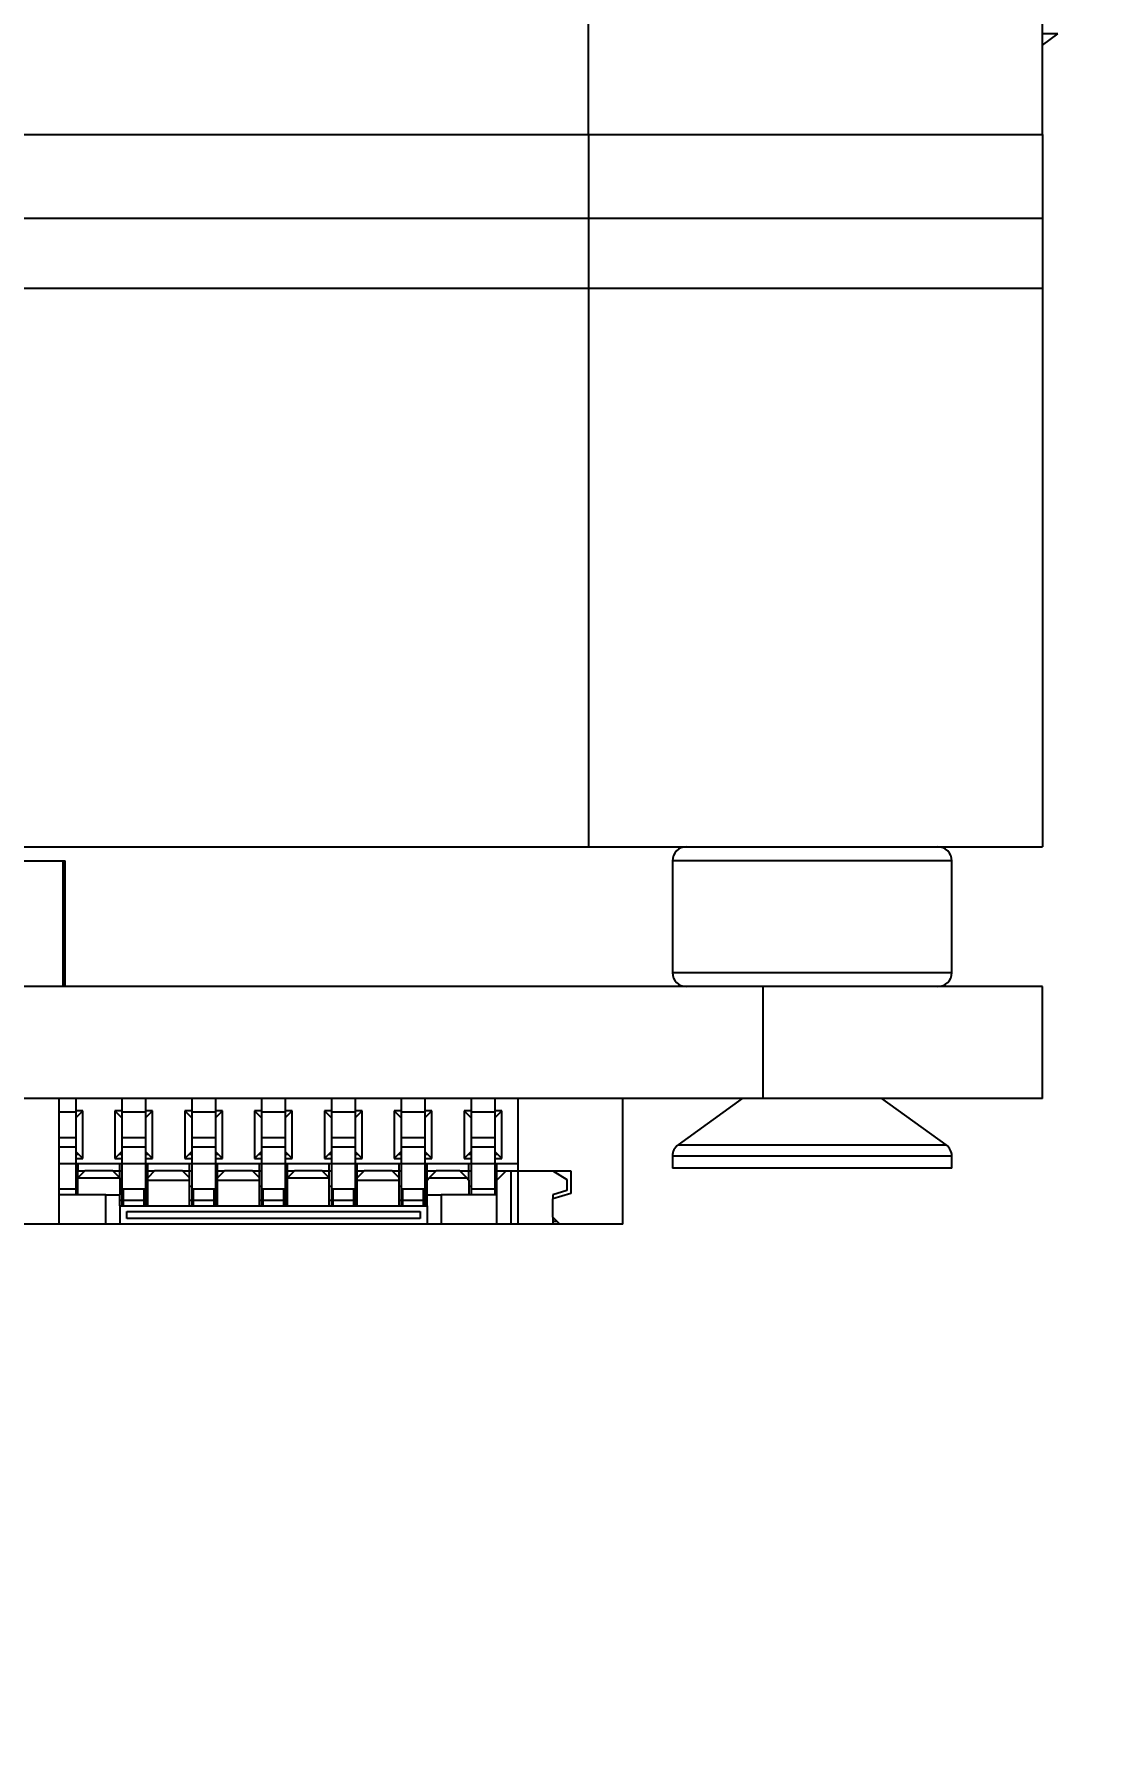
# Model space of a CAD drawing. Header units: millimetres. Extents: x 5 to 292, y 4 to 204.
# Drawn here: x 211.9 to 219.47, y 77.76 to 89.93 of the extents above; entities that cross this region are included whole.
import ezdxf

# ---------------------------------------------------------------- set-up
doc = ezdxf.new("R2010")
doc.units = ezdxf.units.MM
doc.layers.add('LAYER_1', color=179, linetype='Continuous')
doc.styles.add('SLDTEXTSTYLE0', font='TXT', dxfattribs={"width": 0.75})
doc.dimstyles.new('SLDDIMSTYLE2', dxfattribs={"dimtxt": 2.910417, "dimasz": 3.556, "dimexe": 0, "dimexo": 0.0625, "dimgap": 0.727604, "dimtad": 1, "dimrnd": 1e-09, "dimzin": 12, "dimdsep": 46, "dimtxsty": 'SLDTEXTSTYLE0', "dimblk1": 'CLOSED', "dimblk2": 'CLOSED', "dimsah": 1, "dimcen": 0.09, "dimadec": 0, "dimazin": 3, "dimtfac": 1, "dimtmove": 0, "dimatfit": 0, "dimldrblk": 'CLOSED', "dimfxl": 1, "dimfrac": 2, "dimtolj": 1, "dimtzin": 12, "dimarcsym": 0})

# ---------------------------------------------------------------- blocks, each defined once
blk = doc.blocks.new('_CLOSED')
at = {"color": 0, "linetype": 'ByBlock', "lineweight": -2}
for p, q in [((-1, 0.166667), (0, 0)), ((-1, 0.166667), (-1, -0.166667)), ((0, 0), (-1, -0.166667)), ((0, 0), (-1, 0))]:
    blk.add_line(p, q, dxfattribs=at)
blk = doc.blocks.new('_D_6')
at = {"layer": 'LAYER_1'}
for p, q in [((226.896, 99.544), (226.896, 105.894)), ((214.898, 99.544), (227.896, 99.544)), ((226.896, 99.544), (226.896, 84.114)), ((220.118, 84.114), (227.896, 84.114)), ((226.896, 84.114), (226.896, 77.764))]:
    blk.add_line(p, q, dxfattribs=at)
at = {"layer": 'LAYER_1', "xscale": 3.556, "yscale": 3.556}
for p, rotation in [((226.896, 99.544, -42.605), 270), ((226.896, 84.114, -42.605), 90)]:
    blk.add_blockref('_CLOSED', p, dxfattribs=dict(at, rotation=rotation))
at = {"layer": 'LAYER_1', "insert": (223.144, 83.354), "char_height": 2.9104, "attachment_point": 1, "rotation": 90, "style": 'SLDTEXTSTYLE0'}
blk.add_mtext('15.43mm', dxfattribs=at)

msp = doc.modelspace()

# ---------------------------------------------------------------- linework, layer by layer
at = {"color": 7, "linetype": 'Continuous', "lineweight": 25}
for p, q in [((215.868, 89.214), (215.868, 90.014)), ((219.118, 89.214), (219.118, 90.014)), ((219.118, 89.854), (219.227, 89.933)), ((203.368, 89.214), (215.868, 89.214)), ((215.868, 89.214), (215.868, 88.614)), ((215.868, 89.214), (219.118, 89.214)), ((219.118, 89.214), (219.118, 88.614)), ((203.368, 88.614), (215.868, 88.614)), ((215.868, 88.614), (219.118, 88.614)), ((215.868, 88.614), (215.868, 88.114)), ((219.118, 88.614), (219.118, 88.114)), ((203.368, 88.114), (215.868, 88.114)), ((215.868, 88.114), (215.868, 84.114)), ((215.868, 88.114), (219.118, 88.114)), ((219.118, 88.114), (219.118, 84.114)), ((203.368, 84.114), (215.868, 84.114)), ((215.868, 84.114), (219.118, 84.114)), ((211.658, 84.014), (212.108, 84.014)), ((212.108, 84.014), (212.121, 84.014)), ((212.108, 83.114), (212.108, 84.014)), ((212.121, 83.114), (212.121, 84.014)), ((216.468, 84.014), (216.468, 83.214)), ((218.468, 83.214), (218.468, 84.014)), ((217.118, 83.114), (202.118, 83.114)), ((217.118, 82.314), (217.118, 83.114)), ((219.118, 83.114), (217.118, 83.114)), ((219.118, 82.314), (219.118, 83.114)), ((217.118, 82.314), (202.118, 82.314)), ((212.078, 81.414), (212.078, 82.314)), ((212.197, 82.314), (212.197, 82.214)), ((212.527, 82.314), (212.527, 82.214)), ((212.697, 82.314), (212.697, 82.214)), ((213.027, 82.314), (213.027, 82.214)), ((213.197, 82.314), (213.197, 82.214)), ((213.527, 82.314), (213.527, 82.214)), ((213.697, 82.314), (213.697, 82.214)), ((214.027, 82.314), (214.027, 82.214)), ((214.197, 82.314), (214.197, 82.214)), ((214.527, 82.314), (214.527, 82.214)), ((214.697, 82.314), (214.697, 82.214)), ((215.027, 82.314), (215.027, 82.214)), ((215.197, 82.314), (215.197, 82.214)), ((215.362, 82.314), (215.362, 81.794)), ((216.112, 81.414), (216.112, 82.314)), ((216.968, 82.314), (216.509, 81.98)), ((219.118, 82.314), (217.118, 82.314)), ((218.427, 81.98), (217.968, 82.314)), ((212.247, 82.224), (212.197, 82.224)), ((212.247, 82.224), (212.197, 82.174)), ((212.197, 82.214), (212.197, 82.034)), ((212.247, 81.884), (212.247, 82.224)), ((212.477, 82.224), (212.477, 81.884)), ((212.527, 82.224), (212.477, 82.224)), ((212.527, 82.174), (212.477, 82.224)), ((212.527, 82.214), (212.527, 82.034)), ((212.697, 82.214), (212.527, 82.214)), ((212.747, 82.224), (212.697, 82.224)), ((212.747, 82.224), (212.697, 82.174)), ((212.697, 82.214), (212.697, 82.034)), ((212.747, 81.884), (212.747, 82.224)), ((212.977, 82.224), (212.977, 81.884)), ((213.027, 82.224), (212.977, 82.224)), ((213.027, 82.174), (212.977, 82.224)), ((213.197, 82.214), (213.027, 82.214)), ((213.027, 82.214), (213.027, 82.034)), ((213.247, 82.224), (213.197, 82.224)), ((213.247, 82.224), (213.197, 82.174)), ((213.197, 82.214), (213.197, 82.034)), ((213.247, 81.884), (213.247, 82.224)), ((213.477, 82.224), (213.477, 81.884)), ((213.527, 82.224), (213.477, 82.224)), ((213.527, 82.174), (213.477, 82.224)), ((213.527, 82.214), (213.527, 82.034)), ((213.697, 82.214), (213.527, 82.214)), ((213.747, 82.224), (213.697, 82.224)), ((213.747, 82.224), (213.697, 82.174)), ((213.697, 82.214), (213.697, 82.034)), ((213.747, 81.884), (213.747, 82.224)), ((213.977, 82.224), (213.977, 81.884)), ((214.027, 82.224), (213.977, 82.224)), ((214.027, 82.174), (213.977, 82.224)), ((214.027, 82.214), (214.027, 82.034)), ((214.197, 82.214), (214.027, 82.214)), ((214.247, 82.224), (214.197, 82.224)), ((214.247, 82.224), (214.197, 82.174)), ((214.197, 82.214), (214.197, 82.034)), ((214.247, 81.884), (214.247, 82.224)), ((214.477, 82.224), (214.477, 81.884)), ((214.527, 82.224), (214.477, 82.224)), ((214.527, 82.174), (214.477, 82.224)), ((214.527, 82.214), (214.527, 82.034)), ((214.697, 82.214), (214.527, 82.214)), ((214.747, 82.224), (214.697, 82.224)), ((214.747, 82.224), (214.697, 82.174)), ((214.697, 82.214), (214.697, 82.034)), ((214.747, 81.884), (214.747, 82.224)), ((214.977, 82.224), (214.977, 81.884)), ((215.027, 82.224), (214.977, 82.224)), ((215.027, 82.174), (214.977, 82.224)), ((215.197, 82.214), (215.027, 82.214)), ((215.027, 82.214), (215.027, 82.034)), ((215.247, 82.224), (215.197, 82.224)), ((215.247, 82.224), (215.197, 82.174)), ((215.197, 82.214), (215.197, 82.034)), ((215.247, 81.884), (215.247, 82.224)), ((212.078, 82.034), (212.197, 82.034)), ((212.197, 82.034), (212.197, 81.964)), ((212.527, 82.034), (212.527, 81.964)), ((212.527, 82.034), (212.697, 82.034)), ((212.697, 82.034), (212.697, 81.964)), ((213.027, 82.034), (213.197, 82.034)), ((213.027, 82.034), (213.027, 81.964)), ((213.197, 82.034), (213.197, 81.964)), ((213.527, 82.034), (213.527, 81.964)), ((213.527, 82.034), (213.697, 82.034)), ((213.697, 82.034), (213.697, 81.964)), ((214.027, 82.034), (214.027, 81.964)), ((214.027, 82.034), (214.197, 82.034)), ((214.197, 82.034), (214.197, 81.964)), ((214.527, 82.034), (214.527, 81.964)), ((214.527, 82.034), (214.697, 82.034)), ((214.697, 82.034), (214.697, 81.964)), ((215.027, 82.034), (215.197, 82.034)), ((215.027, 82.034), (215.027, 81.964)), ((215.197, 82.034), (215.197, 81.964)), ((212.197, 81.964), (212.197, 81.844)), ((212.197, 81.934), (212.247, 81.884)), ((212.197, 81.914), (212.217, 81.914)), ((212.527, 81.934), (212.477, 81.884)), ((212.507, 81.914), (212.527, 81.914)), ((212.527, 81.964), (212.527, 81.844)), ((212.697, 81.964), (212.527, 81.964)), ((212.697, 81.964), (212.697, 81.844)), ((212.697, 81.934), (212.747, 81.884)), ((212.697, 81.914), (212.717, 81.914)), ((213.027, 81.934), (212.977, 81.884)), ((213.007, 81.914), (213.027, 81.914)), ((213.027, 81.964), (213.027, 81.844)), ((213.197, 81.964), (213.027, 81.964)), ((213.197, 81.964), (213.197, 81.844)), ((213.197, 81.934), (213.247, 81.884)), ((213.197, 81.914), (213.217, 81.914)), ((213.527, 81.934), (213.477, 81.884)), ((213.507, 81.914), (213.527, 81.914)), ((213.527, 81.964), (213.527, 81.844)), ((213.697, 81.964), (213.527, 81.964)), ((213.697, 81.964), (213.697, 81.844)), ((213.697, 81.934), (213.747, 81.884)), ((213.697, 81.914), (213.717, 81.914)), ((214.027, 81.934), (213.977, 81.884)), ((214.007, 81.914), (214.027, 81.914)), ((214.027, 81.964), (214.027, 81.844)), ((214.197, 81.964), (214.027, 81.964)), ((214.197, 81.964), (214.197, 81.844)), ((214.197, 81.934), (214.247, 81.884)), ((214.197, 81.914), (214.217, 81.914)), ((214.527, 81.934), (214.477, 81.884)), ((214.507, 81.914), (214.527, 81.914)), ((214.527, 81.964), (214.527, 81.844)), ((214.697, 81.964), (214.527, 81.964)), ((214.697, 81.964), (214.697, 81.844)), ((214.697, 81.934), (214.747, 81.884)), ((214.697, 81.914), (214.717, 81.914)), ((215.027, 81.934), (214.977, 81.884)), ((215.007, 81.914), (215.027, 81.914)), ((215.027, 81.964), (215.027, 81.844)), ((215.197, 81.964), (215.027, 81.964)), ((215.197, 81.964), (215.197, 81.844)), ((215.197, 81.934), (215.247, 81.884)), ((215.197, 81.914), (215.217, 81.914)), ((216.468, 81.9), (216.468, 81.814)), ((218.468, 81.814), (218.468, 81.9)), ((212.197, 81.844), (212.078, 81.844)), ((212.197, 81.884), (212.247, 81.884)), ((212.527, 81.844), (212.197, 81.844)), ((212.197, 81.844), (212.197, 81.664)), ((212.197, 81.794), (212.262, 81.794)), ((212.212, 81.844), (212.212, 81.795)), ((212.212, 81.744), (212.212, 81.795)), ((212.262, 81.794), (212.212, 81.744)), ((212.462, 81.794), (212.262, 81.794)), ((212.462, 81.794), (212.527, 81.794)), ((212.512, 81.744), (212.462, 81.794)), ((212.477, 81.884), (212.527, 81.884)), ((212.512, 81.795), (212.512, 81.844)), ((212.512, 81.744), (212.512, 81.795)), ((212.527, 81.844), (212.527, 81.664)), ((212.697, 81.844), (212.527, 81.844)), ((212.697, 81.884), (212.747, 81.884)), ((213.027, 81.844), (212.697, 81.844)), ((212.697, 81.844), (212.697, 81.664)), ((212.697, 81.794), (212.762, 81.794)), ((212.712, 81.795), (212.712, 81.844)), ((212.712, 81.744), (212.712, 81.795)), ((212.762, 81.794), (212.712, 81.744)), ((212.962, 81.794), (212.762, 81.794)), ((212.962, 81.794), (213.027, 81.794)), ((212.962, 81.794), (213.012, 81.744)), ((212.977, 81.884), (213.027, 81.884)), ((213.012, 81.795), (213.012, 81.844)), ((213.012, 81.744), (213.012, 81.795)), ((213.027, 81.844), (213.027, 81.664)), ((213.197, 81.844), (213.027, 81.844)), ((213.197, 81.884), (213.247, 81.884)), ((213.527, 81.844), (213.197, 81.844)), ((213.197, 81.844), (213.197, 81.664)), ((213.197, 81.794), (213.262, 81.794)), ((213.212, 81.795), (213.212, 81.844)), ((213.212, 81.744), (213.212, 81.795)), ((213.262, 81.794), (213.212, 81.744)), ((213.462, 81.794), (213.262, 81.794)), ((213.462, 81.794), (213.527, 81.794)), ((213.462, 81.794), (213.512, 81.744)), ((213.477, 81.884), (213.527, 81.884)), ((213.512, 81.795), (213.512, 81.844)), ((213.512, 81.744), (213.512, 81.795)), ((213.527, 81.844), (213.527, 81.664)), ((213.697, 81.844), (213.527, 81.844)), ((213.697, 81.884), (213.747, 81.884)), ((214.027, 81.844), (213.697, 81.844)), ((213.697, 81.844), (213.697, 81.664)), ((213.697, 81.794), (213.762, 81.794)), ((213.712, 81.795), (213.712, 81.844)), ((213.712, 81.744), (213.712, 81.795)), ((213.762, 81.794), (213.712, 81.744)), ((213.962, 81.794), (213.762, 81.794)), ((213.962, 81.794), (214.027, 81.794)), ((213.962, 81.794), (214.012, 81.744)), ((213.977, 81.884), (214.027, 81.884)), ((214.012, 81.795), (214.012, 81.844)), ((214.012, 81.744), (214.012, 81.795)), ((214.027, 81.844), (214.027, 81.664)), ((214.197, 81.844), (214.027, 81.844)), ((214.197, 81.884), (214.247, 81.884)), ((214.197, 81.844), (214.197, 81.664)), ((214.527, 81.844), (214.197, 81.844)), ((214.197, 81.794), (214.262, 81.794)), ((214.212, 81.795), (214.212, 81.844)), ((214.212, 81.744), (214.212, 81.795)), ((214.262, 81.794), (214.212, 81.744)), ((214.462, 81.794), (214.262, 81.794)), ((214.462, 81.794), (214.527, 81.794)), ((214.462, 81.794), (214.512, 81.744)), ((214.477, 81.884), (214.527, 81.884)), ((214.512, 81.795), (214.512, 81.844)), ((214.512, 81.744), (214.512, 81.795)), ((214.527, 81.844), (214.527, 81.664)), ((214.697, 81.844), (214.527, 81.844)), ((214.697, 81.884), (214.747, 81.884)), ((214.697, 81.844), (214.697, 81.664)), ((215.027, 81.844), (214.697, 81.844)), ((214.697, 81.794), (214.777, 81.794)), ((214.712, 81.78), (214.712, 81.838)), ((214.712, 81.729), (214.712, 81.78)), ((214.727, 81.744), (214.777, 81.794)), ((214.947, 81.794), (214.777, 81.794)), ((214.947, 81.794), (215.027, 81.794)), ((214.947, 81.794), (214.997, 81.744)), ((214.977, 81.884), (215.027, 81.884)), ((215.012, 81.78), (215.012, 81.838)), ((215.012, 81.729), (215.012, 81.78)), ((215.027, 81.844), (215.027, 81.664)), ((215.197, 81.844), (215.027, 81.844)), ((215.197, 81.884), (215.247, 81.884)), ((215.362, 81.844), (215.197, 81.844)), ((215.197, 81.844), (215.197, 81.664)), ((215.197, 81.794), (215.362, 81.794)), ((215.212, 81.797), (215.212, 81.844)), ((215.212, 81.729), (215.212, 81.797)), ((215.212, 81.729), (215.277, 81.794)), ((215.312, 81.794), (215.312, 81.414)), ((215.362, 81.794), (215.742, 81.794)), ((215.362, 81.794), (215.362, 81.414)), ((215.612, 81.794), (215.712, 81.734)), ((215.742, 81.794), (215.742, 81.634)), ((218.468, 81.814), (216.468, 81.814)), ((212.197, 81.664), (212.078, 81.664)), ((212.212, 81.684), (212.197, 81.684)), ((212.197, 81.664), (212.197, 81.624)), ((212.212, 81.624), (212.212, 81.744)), ((212.212, 81.744), (212.512, 81.744)), ((212.512, 81.744), (212.512, 81.624)), ((212.527, 81.684), (212.512, 81.684)), ((212.527, 81.664), (212.527, 81.594)), ((212.697, 81.664), (212.527, 81.664)), ((212.537, 81.664), (212.537, 81.544)), ((212.687, 81.544), (212.687, 81.664)), ((212.712, 81.684), (212.697, 81.684)), ((212.697, 81.664), (212.697, 81.594)), ((212.712, 81.729), (212.712, 81.744)), ((212.712, 81.544), (212.712, 81.729)), ((212.712, 81.729), (213.012, 81.729)), ((213.012, 81.729), (213.012, 81.744)), ((213.012, 81.544), (213.012, 81.729)), ((213.027, 81.684), (213.012, 81.684)), ((213.027, 81.664), (213.027, 81.594)), ((213.197, 81.664), (213.027, 81.664)), ((213.037, 81.664), (213.037, 81.544)), ((213.187, 81.544), (213.187, 81.664)), ((213.212, 81.684), (213.197, 81.684)), ((213.197, 81.664), (213.197, 81.594)), ((213.212, 81.729), (213.212, 81.744)), ((213.212, 81.544), (213.212, 81.729)), ((213.212, 81.729), (213.512, 81.729)), ((213.512, 81.729), (213.512, 81.744)), ((213.512, 81.544), (213.512, 81.729)), ((213.527, 81.684), (213.512, 81.684)), ((213.527, 81.664), (213.527, 81.594)), ((213.697, 81.664), (213.527, 81.664)), ((213.537, 81.664), (213.537, 81.544)), ((213.687, 81.544), (213.687, 81.664)), ((213.712, 81.684), (213.697, 81.684)), ((213.697, 81.664), (213.697, 81.594)), ((213.712, 81.544), (213.712, 81.744)), ((213.712, 81.744), (214.012, 81.744)), ((214.012, 81.544), (214.012, 81.744)), ((214.027, 81.684), (214.012, 81.684)), ((214.027, 81.664), (214.027, 81.594)), ((214.197, 81.664), (214.027, 81.664)), ((214.037, 81.664), (214.037, 81.544)), ((214.187, 81.544), (214.187, 81.664)), ((214.212, 81.684), (214.197, 81.684)), ((214.197, 81.664), (214.197, 81.594)), ((214.212, 81.729), (214.212, 81.744)), ((214.212, 81.544), (214.212, 81.729)), ((214.212, 81.729), (214.512, 81.729)), ((214.512, 81.729), (214.512, 81.744)), ((214.512, 81.544), (214.512, 81.729)), ((214.527, 81.684), (214.512, 81.684)), ((214.527, 81.664), (214.527, 81.594)), ((214.697, 81.664), (214.527, 81.664)), ((214.537, 81.664), (214.537, 81.544)), ((214.687, 81.544), (214.687, 81.664)), ((214.712, 81.684), (214.697, 81.684)), ((214.697, 81.664), (214.697, 81.594)), ((214.712, 81.729), (214.727, 81.744)), ((214.712, 81.624), (214.712, 81.729)), ((214.727, 81.744), (214.997, 81.744)), ((214.997, 81.744), (215.012, 81.729)), ((215.012, 81.729), (215.012, 81.624)), ((215.027, 81.684), (215.012, 81.684)), ((215.027, 81.664), (215.027, 81.624)), ((215.197, 81.664), (215.027, 81.664)), ((215.212, 81.684), (215.197, 81.684)), ((215.197, 81.664), (215.197, 81.624)), ((215.212, 81.624), (215.212, 81.729)), ((215.712, 81.734), (215.712, 81.654)), ((212.412, 81.624), (212.078, 81.624)), ((212.412, 81.414), (212.412, 81.624)), ((212.412, 81.624), (212.512, 81.624)), ((212.512, 81.544), (212.512, 81.624)), ((212.512, 81.584), (212.712, 81.584)), ((212.512, 81.544), (212.512, 81.414)), ((212.512, 81.544), (214.712, 81.544)), ((212.527, 81.594), (212.527, 81.544)), ((212.697, 81.594), (212.697, 81.544)), ((213.012, 81.584), (213.212, 81.584)), ((213.027, 81.594), (213.027, 81.544)), ((213.197, 81.594), (213.197, 81.544)), ((213.512, 81.584), (213.712, 81.584)), ((213.527, 81.594), (213.527, 81.544)), ((213.697, 81.594), (213.697, 81.544)), ((214.012, 81.584), (214.212, 81.584)), ((214.027, 81.594), (214.027, 81.544)), ((214.197, 81.594), (214.197, 81.544)), ((214.512, 81.584), (214.712, 81.584)), ((214.527, 81.594), (214.527, 81.544)), ((214.697, 81.594), (214.697, 81.544)), ((214.712, 81.624), (214.812, 81.624)), ((214.712, 81.544), (214.712, 81.624)), ((214.712, 81.544), (214.712, 81.414)), ((215.212, 81.624), (214.812, 81.624)), ((214.812, 81.624), (214.812, 81.414)), ((215.212, 81.414), (215.212, 81.624)), ((215.712, 81.654), (215.612, 81.624)), ((215.742, 81.634), (215.612, 81.594)), ((215.612, 81.624), (215.612, 81.594)), ((215.612, 81.464), (215.612, 81.594)), ((212.078, 81.414), (211.628, 81.414)), ((212.412, 81.414), (212.078, 81.414)), ((212.512, 81.414), (212.412, 81.414)), ((214.712, 81.414), (212.512, 81.414)), ((212.562, 81.504), (214.662, 81.504)), ((212.562, 81.454), (212.562, 81.504)), ((214.662, 81.454), (212.562, 81.454)), ((214.662, 81.504), (214.662, 81.454)), ((214.812, 81.414), (214.712, 81.414)), ((215.212, 81.414), (214.812, 81.414)), ((215.312, 81.414), (215.212, 81.414)), ((215.362, 81.414), (215.312, 81.414)), ((215.612, 81.414), (215.362, 81.414)), ((215.662, 81.414), (215.612, 81.464)), ((215.612, 81.464), (215.612, 81.414)), ((215.612, 81.434), (215.641, 81.434)), ((215.662, 81.414), (215.612, 81.414)), ((216.112, 81.414), (215.662, 81.414))]:
    msp.add_line(p, q, dxfattribs=at)
at = {"color": 8, "linetype": 'Continuous', "lineweight": 25}
for p, q in [((219.227, 89.933), (219.118, 89.933)), ((218.468, 84.014), (216.468, 84.014)), ((216.468, 83.214), (218.468, 83.214)), ((212.197, 82.214), (212.078, 82.214)), ((212.197, 81.964), (212.078, 81.964)), ((218.468, 81.9), (216.468, 81.9)), ((216.509, 81.98), (218.427, 81.98))]:
    msp.add_line(p, q, dxfattribs=at)
at = {"color": 7, "linetype": 'Continuous', "lineweight": 25}
for centre, start, end in [((216.568, 84.014), 90, 180), ((218.368, 84.014), 0, 90), ((216.568, 83.214), 180, 270), ((218.368, 83.214), 270, 0), ((216.568, 81.9), 126, 180), ((218.368, 81.9), 0, 54)]:
    msp.add_arc(centre, 0.1, start, end, dxfattribs=at)

# ---------------------------------------------------------------- dimensions: what is measured, and where the dimension line sits
at = {"layer": 'LAYER_1'}
dim = msp.add_linear_dim(base=(226.896, 84.114), p1=(213.898, 99.544), p2=(219.118, 84.114), angle=90, dimstyle='SLDDIMSTYLE2', dxfattribs=at)
dim.commit()
dim.dimension.update_dxf_attribs({"geometry": '_D_6', "text_midpoint": (226.896, 91.829), "dimtype": 160})

doc.saveas('drawing.dxf')
